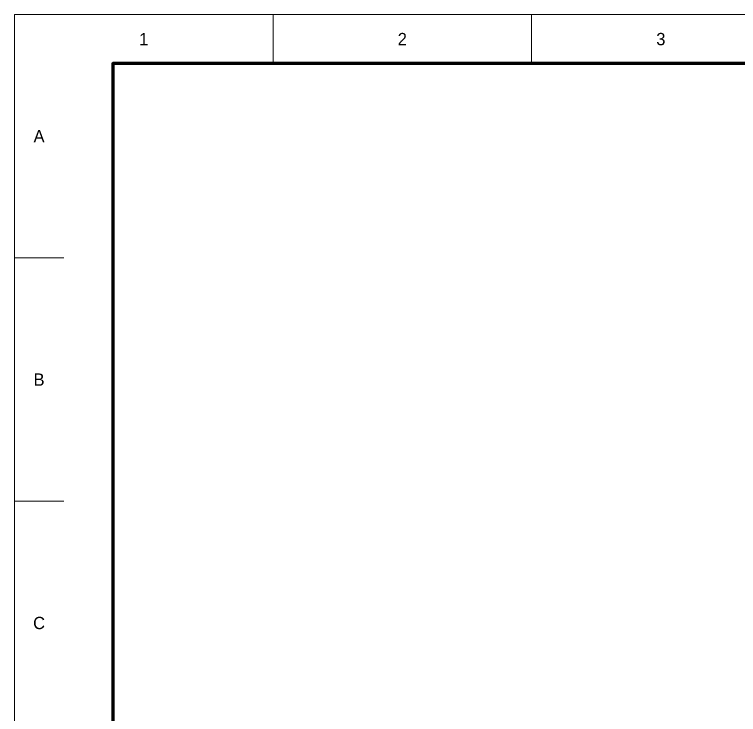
# Model space of a CAD drawing. Header units: millimetres. Extents: x 0 to 841, y 0 to 594.
# Drawn here: x 0 to 147.2, y 451.6 to 594 of the extents above; entities that cross this region are included whole.
import ezdxf
from ezdxf.enums import TextEntityAlignment as Align

# ---------------------------------------------------------------- set-up
doc = ezdxf.new("R2010")
doc.units = ezdxf.units.MM
for name, color, linetype, lineweight in [('FINA', 7, 'CONTINUOUS', 18), ('NORMA', 7, 'CONTINUOUS', 70), ('TEXTO', 7, 'CONTINUOUS', 25)]:
    doc.layers.add(name, color=color, linetype=linetype, lineweight=lineweight)

msp = doc.modelspace()

# ---------------------------------------------------------------- linework, layer by layer
at = {"layer": 'FINA'}
for p, q in [((52.56, 584), (52.56, 594)), ((105.12, 584), (105.12, 594)), ((0, 544.5), (10, 544.5)), ((0, 495), (10, 495))]:
    msp.add_line(p, q, dxfattribs=at)
msp.add_lwpolyline([(0, 0), (841, 0), (841, 594), (0, 594)], close=True, dxfattribs=at)
at = {"layer": 'NORMA'}
msp.add_lwpolyline([(20, 10), (831, 10), (831, 584), (20, 584)], close=True, dxfattribs=at)

# ---------------------------------------------------------------- texts
at = {"layer": 'TEXTO'}
for s, p in [('2', (78.84, 589)), ('3', (131.41, 589)), ('1', (26.28, 589)), ('A', (5, 569.25)), ('B', (5, 519.75)), ('C', (5, 470.25))]:
    msp.add_text(s, height=2.5, dxfattribs=at).set_placement(p, align=Align.MIDDLE_CENTER)

doc.saveas('drawing.dxf')
